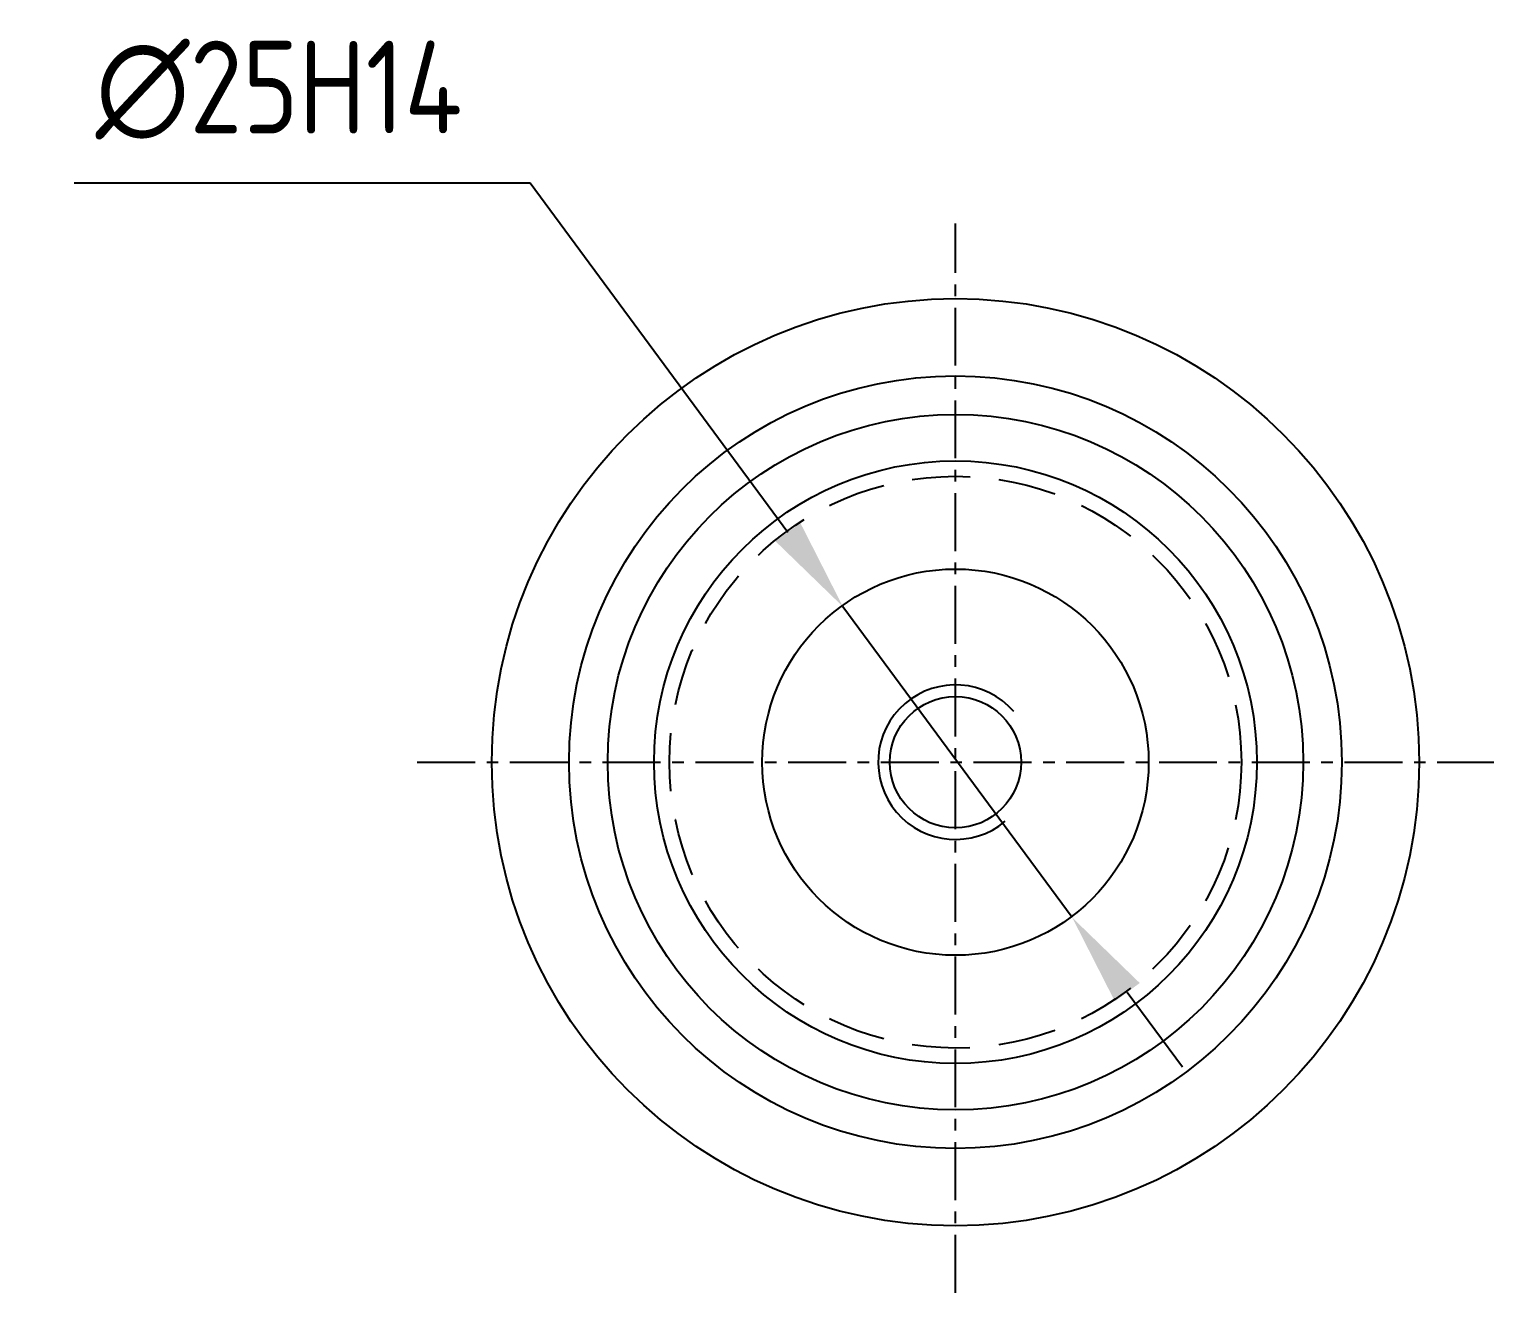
# Model space of a CAD drawing. Header units: millimetres. Extents: x -8691 to -7552, y 71657 to 72350.
# Drawn here: x -7872.6 to -7777.9, y 72038.7 to 72120.5 of the extents above; entities that cross this region are included whole.
import ezdxf

# ---------------------------------------------------------------- set-up
doc = ezdxf.new("R2010")
doc.units = ezdxf.units.MM
doc.header["$LTSCALE"] = 3
doc.header["$MEASUREMENT"] = 0
doc.linetypes.add('CENTER', pattern=[2, 1.25, -0.25, 0.25, -0.25])
doc.linetypes.add('HIDDEN', pattern=[0.375, 0.25, -0.125])
for name, color, linetype in [('Bord', 1, 'Continuous'), ('CEN', 5, 'CENTER'), ('Cont', 6, 'Continuous'), ('DIM', 7, 'Continuous'), ('HIDE', 2, 'HIDDEN')]:
    doc.layers.add(name, color=color, linetype=linetype)
doc.styles.add('Style1', font='romans.shx', dxfattribs={"width": 0.8})
doc.dimstyles.new('LIN2', dxfattribs={"dimtxt": 3, "dimasz": 3, "dimexe": 1.5, "dimexo": 0, "dimgap": 1.5, "dimtad": 1, "dimzin": 9, "dimtxsty": 'Style1', "dimcen": 0, "dimclrt": 3, "dimadec": 0, "dimazin": 0, "dimtfac": 0.67, "dimtmove": 0, "dimatfit": 3, "dimfxl": 1, "dimtolj": 1, "dimtzin": 9, "dimarcsym": 0})

# ---------------------------------------------------------------- blocks, each defined once
blk = doc.blocks.new('*D22')
at = {"layer": 'Defpoints', "color": 0, "transparency": 16777216}
for p in [(-7820.003, 72083.084), (-7805.165, 72062.964)]:
    blk.add_point(p, dxfattribs=at)
at = {"layer": 'DIM', "color": 0, "lineweight": -2, "transparency": 16777216}
for p, q in [((-7869.748, 72110.516), (-7840.234, 72110.516)), ((-7840.234, 72110.516), (-7823.565, 72087.913)), ((-7805.165, 72062.964), (-7820.003, 72083.084)), ((-7801.603, 72058.135), (-7798.042, 72053.307))]:
    blk.add_line(p, q, dxfattribs=at)
at = {"layer": 'DIM', "color": 0, "transparency": 16777216}
for points in [[(-7822.76, 72088.507), (-7824.369, 72087.32), (-7820.003, 72083.084)], [(-7800.799, 72058.729), (-7802.408, 72057.542), (-7805.165, 72062.964)]]:
    blk.add_solid(points, dxfattribs=at)
at = {"layer": 'DIM', "color": 3, "transparency": 16777216, "insert": (-7856.491, 72116.516), "char_height": 6, "attachment_point": 5, "style": 'Style1'}
blk.add_mtext('\\A1;∅25H14', dxfattribs=at)

msp = doc.modelspace()

# ---------------------------------------------------------------- linework, layer by layer
at = {"layer": 'Bord'}
msp.add_arc((-7812.7236, 72073.0219), 5, 41.033329, 310.130458, dxfattribs=at)
at = {"layer": 'CEN'}
for p, q in [((-7812.7236, 72038.6866), (-7812.7236, 72107.8839)), ((-7847.551, 72073.0219), (-7777.8961, 72073.0219))]:
    msp.add_line(p, q, dxfattribs=at)
at = {"layer": 'Cont'}
for radius in [30, 25, 22.5, 19.5, 12.5, 4.25]:
    msp.add_circle((-7812.7236, 72073.0219), radius, dxfattribs=at)
at = {"layer": 'HIDE', "ltscale": 5}
msp.add_circle((-7812.7236, 72073.0219), 18.5, dxfattribs=at)

# ---------------------------------------------------------------- dimensions: what is measured, and where the dimension line sits
at = {"layer": 'DIM'}
dim = msp.add_diameter_dim_2p(p1=(-7805.1647, 72062.9643), p2=(-7820.0033, 72083.0843), text='<>H14', dimstyle='LIN2', override={"dimscale": 2, "dimtoh": 1, "dimtmove": 1}, dxfattribs=at)
dim.commit()
dim.dimension.update_dxf_attribs({"geometry": '*D22', "text_midpoint": (-7840.2341, 72110.5159), "dimtype": 163})

doc.saveas('drawing.dxf')
